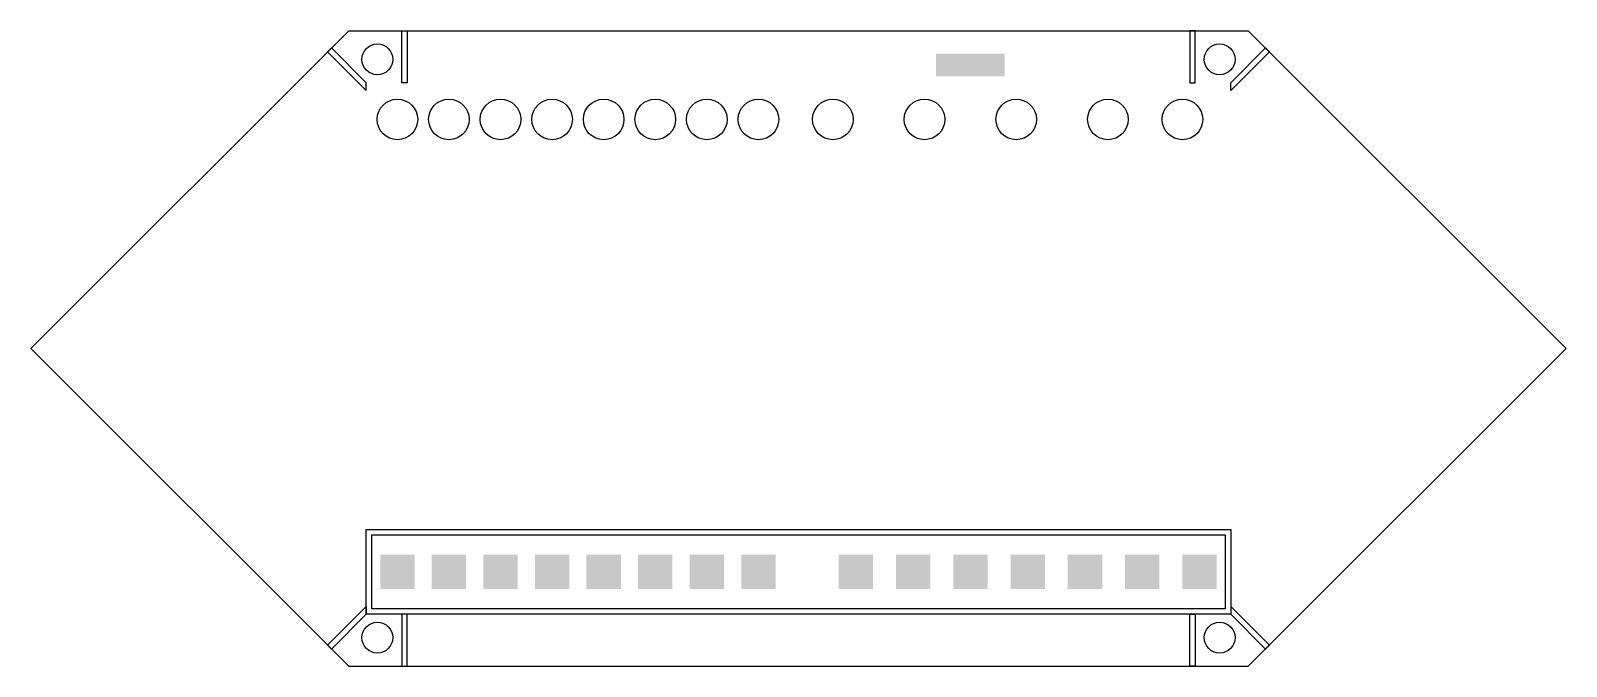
# Model space of a CAD drawing. Extents: x -36 to 135, y 0 to 70.
import ezdxf

# ---------------------------------------------------------------- set-up
doc = ezdxf.new("R2010")
doc.units = 0
doc.header["$MEASUREMENT"] = 0
doc.layers.get('0').update_dxf_attribs({"linetype": 'CONTINUOUS'})
doc.layers.add('47', color=253, linetype='CONTINUOUS')

# ---------------------------------------------------------------- blocks, each defined once
blk = doc.blocks.new('RECT')
blk.add_solid([(-0.5, -0.5), (0.5, -0.5), (-0.5, 0.5), (0.5, 0.5)])

msp = doc.modelspace()

# ---------------------------------------------------------------- linework, layer by layer
at = {"layer": '47'}
for p, q in [((-0.32, 70.17), (-35.56, 34.92)), ((-0.32, 70.17), (99.38, 70.17)), ((99.38, 70.17), (134.62, 34.92)), ((-0.32, -0.32), (-35.56, 34.92)), ((99.38, -0.32), (134.62, 34.92)), ((-0.32, -0.32), (99.38, -0.32))]:
    msp.add_line(p, q, dxfattribs=at)
at = {"layer": '47', "linetype": 'Continuous'}
for points in [[(5.57, 64.39), (5.57, 70.17), (6.17, 70.17), (6.17, 64.39)], [(93.49, 64.39), (93.49, 70.17), (92.89, 70.17), (92.89, 64.39)], [(-2.66, 67.83), (1.63, 63.54), (1.63, 64.39), (-2.23, 68.25)], [(101.72, 67.83), (97.43, 63.54), (97.43, 64.39), (101.29, 68.25)], [(1.63, 14.86), (97.43, 14.86), (97.43, 5.46), (1.63, 5.46)], [(2.23, 14.26), (96.83, 14.26), (96.83, 6.06), (2.23, 6.06)], [(-2.66, 2.02), (1.63, 6.31), (1.63, 5.46), (-2.23, 1.6)], [(5.57, 5.46), (5.57, -0.32), (6.17, -0.32), (6.17, 5.46)], [(93.49, 5.46), (93.49, -0.32), (92.89, -0.32), (92.89, 5.46)], [(101.72, 2.02), (97.43, 6.31), (97.43, 5.46), (101.29, 1.6)]]:
    msp.add_lwpolyline(points, close=True, dxfattribs=at)
at = {"layer": '47'}
for centre, radius in [((2.86, 66.99), 1.71), ((96.2, 66.99), 1.71), ((5.08, 60.33), 2.25), ((10.79, 60.33), 2.25), ((16.51, 60.33), 2.25), ((22.22, 60.33), 2.25), ((27.94, 60.33), 2.25), ((33.66, 60.33), 2.25), ((39.37, 60.33), 2.25), ((45.09, 60.33), 2.25), ((53.34, 60.33), 2.25), ((63.5, 60.33), 2.25), ((73.66, 60.33), 2.25), ((83.82, 60.33), 2.25), ((92.08, 60.33), 2.25), ((2.86, 2.86), 1.71), ((96.2, 2.86), 1.71)]:
    msp.add_circle(centre, radius, dxfattribs=at)

# ---------------------------------------------------------------- block references
at = {"layer": '47', "xscale": 7.62, "yscale": 2.54}
msp.add_blockref('RECT', (68.58, 66.36), dxfattribs=at)
at = {"layer": '47', "xscale": 3.81, "yscale": 3.81, "zscale": 1.5}
for p in [(5.08, 10.16), (10.79, 10.16), (16.51, 10.16), (22.22, 10.16), (27.94, 10.16), (33.66, 10.16), (39.37, 10.16), (45.09, 10.16), (55.88, 10.16), (62.23, 10.16), (68.58, 10.16), (74.93, 10.16), (81.28, 10.16), (87.63, 10.16), (93.98, 10.16)]:
    msp.add_blockref('RECT', p, dxfattribs=at)

doc.saveas('drawing.dxf')
